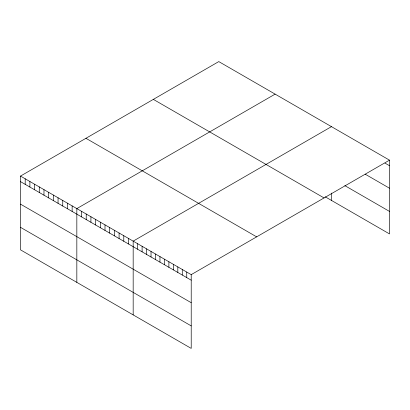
<?xml version="1.0" encoding="UTF-8"?>
<svg xmlns="http://www.w3.org/2000/svg" width="410" height="410" viewBox="0 0 410 410"><rect width="100%" height="100%" fill="white"/><g stroke="black" fill="none" stroke-linecap="round" stroke-linejoin="round"><path stroke-width="0.61" d="M389.5 160.156L191.214 274.638L191.214 348.403L20.5 249.844L20.5 176.08L218.786 61.597L389.5 160.156L389.5 233.92L325.197 196.795M275.12 94.126L76.834 208.603L76.834 282.367M331.459 126.649L133.173 241.126L133.173 314.89M385.036 163.134L389.5 165.712M365.192 174.183L389.5 188.221M344.851 185.633L389.5 211.411M153.35 99.379L324.064 197.938M85.936 138.298L256.65 236.862M20.5 176.08L191.214 274.638M20.5 181.63L191.214 280.189M20.5 204.139L191.214 302.698M20.5 227.33L191.214 325.894M331.459 193.095L331.459 200.413M186.75 272.061L186.75 277.611M182.281 269.483L182.281 275.033M177.817 266.905L177.817 272.455M173.353 264.327L173.353 269.877M168.889 261.749L168.889 267.299M164.425 259.171L164.425 264.722M159.962 256.593L159.962 262.144M155.492 254.015L155.492 259.566M151.029 251.438L151.029 256.988M146.565 248.86L146.565 254.41M142.101 246.282L142.101 251.837M137.637 243.704L137.637 249.259M128.474 238.42L128.474 243.97M123.779 235.709L123.779 241.259M119.084 232.998L119.084 238.548M114.39 230.287L114.39 235.837M109.695 227.576L109.695 233.126M105.001 224.864L105.001 230.415M100.306 222.153L100.306 227.709M95.612 219.447L95.612 224.998M90.917 216.736L90.917 222.287M86.223 214.025L86.223 219.575M81.528 211.314L81.528 216.864M72.139 205.892L72.139 211.442M67.445 203.181L67.445 208.736M62.75 200.475L62.75 206.025M58.056 197.763L58.056 203.314M53.361 195.052L53.361 200.603M48.667 192.341L48.667 197.892M43.972 189.63L43.972 195.18M39.278 186.919L39.278 192.469M34.584 184.208L34.584 189.763M29.889 181.497L29.889 187.052M25.194 178.791L25.194 184.341"/></g></svg>
